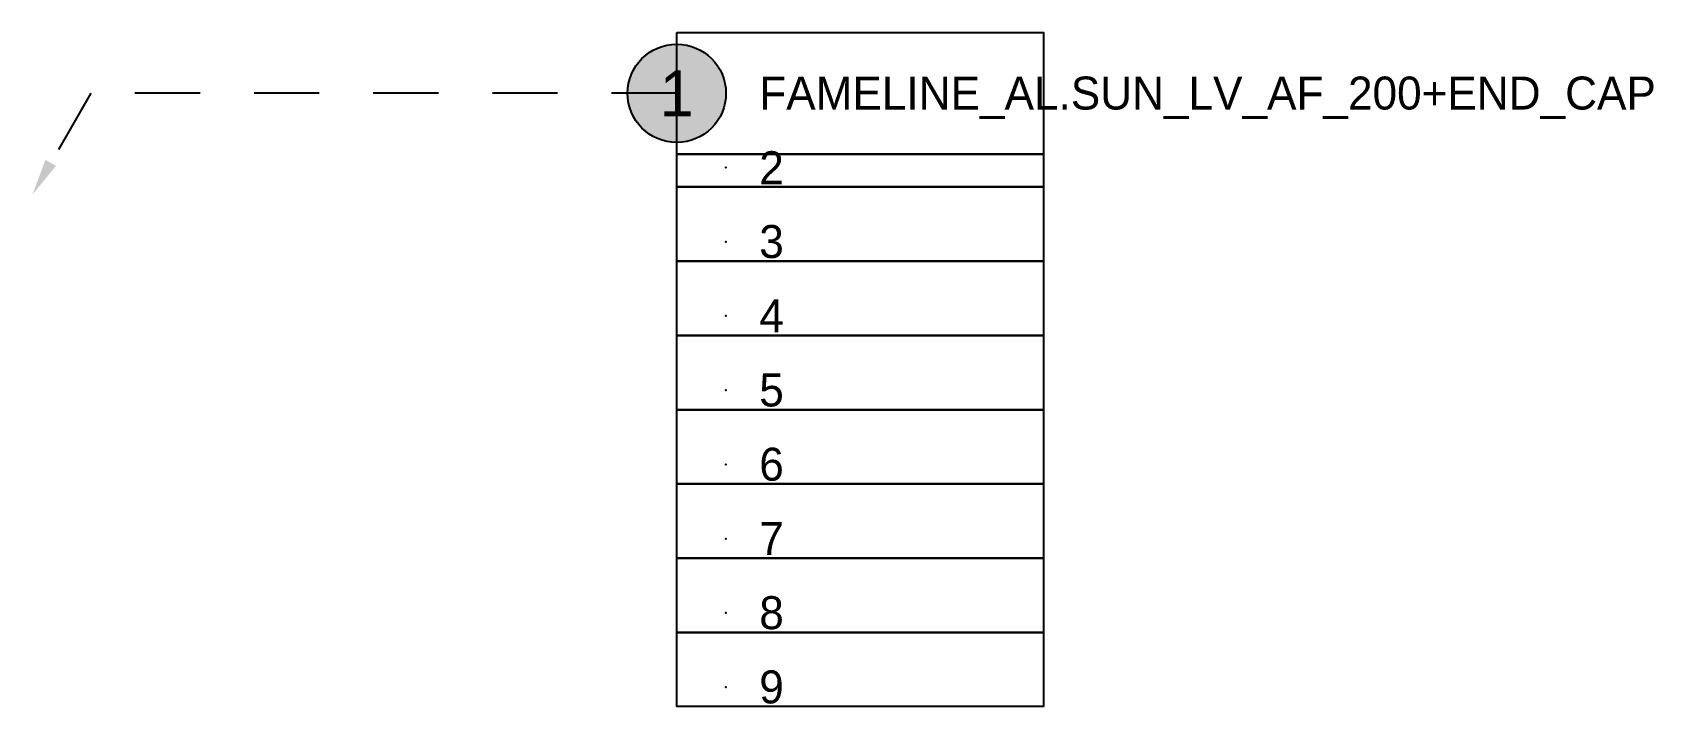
# Model space of a CAD drawing. Header units: millimetres. Extents: x -244126 to 368105, y -173968 to 259060.
# Drawn here: x 493 to 1377, y 47262 to 47630 of the extents above; entities that cross this region are included whole.
import ezdxf
from ezdxf.enums import TextEntityAlignment as Align

# ---------------------------------------------------------------- set-up
doc = ezdxf.new("R2010")
doc.units = ezdxf.units.MM
doc.header["$MEASUREMENT"] = 0
doc.linetypes.add('HIDDEN', pattern=[9.525, 6.35, -3.175])
doc.linetypes.add('TA_HL_001.00', pattern=[6.5, 3.55, -2.95])
doc.layers.add('000 - SYMBOL CON', color=1, linetype='Continuous')
doc.layers.add('000 - T E X T', color=4, linetype='Continuous')
doc.styles.add('BROWALLIA', font='BrowalliaUPC.ttf')
doc.styles.add('TA', font='Cordia New.ttf', dxfattribs={"height": 4.5})

# ---------------------------------------------------------------- blocks, each defined once
blk = doc.blocks.new('000 - ARROW FOR SYMBOL')
at = {"layer": '000 - SYMBOL CON', "color": 0, "linetype": 'HIDDEN'}
blk.add_solid([(1.289, 1.565), (0, 0), (0.711, 1.899)], dxfattribs=at)
blk = doc.blocks.new('*U4214')
h = blk.add_hatch(color=250)
h.dxf.hatch_style = 1
edge = h.paths.add_edge_path()
edge.add_arc((0, 0), 2.683, 0, 360)
h = blk.add_hatch(color=250)
h.dxf.hatch_style = 1
edge = h.paths.add_edge_path()
edge.add_arc((0, 0), 2.683, 0, 360)
for p in [(0, 0), (2.683, -4.053), (2.683, -8.105), (2.683, -12.158), (2.683, -16.211), (2.683, -20.264), (2.683, -24.316), (2.683, -28.369), (2.683, -32.422)]:
    blk.add_point(p)
at = {"layer": '000 - SYMBOL CON', "color": 0, "linetype": 'ByBlock'}
for points in [[(0, 0), (-31.946, 0), (-35.139, -5.53)], [(-31.946, 0), (-31.946, 0), (-35.139, -5.53)]]:
    blk.add_lwpolyline(points, dxfattribs=at)
at = {"layer": '000 - SYMBOL CON', "color": 2}
blk.add_circle((0, 0), 2.683, dxfattribs=at)
at = {"layer": 'Defpoints', "color": 250}
blk.add_line((0, -2.683), (0, 2.683), dxfattribs=at)
for points in [[(0, 3.326), (20, 3.326), (20, -3.326), (0, -3.326)], [(0, -3.326), (20, -3.326), (20, -5.115), (0, -5.115)], [(0, -5.115), (20, -5.115), (20, -9.168), (0, -9.168)], [(0, -9.168), (20, -9.168), (20, -13.22), (0, -13.22)], [(0, -13.22), (20, -13.22), (20, -17.273), (0, -17.273)], [(0, -17.273), (20, -17.273), (20, -21.326), (0, -21.326)], [(0, -21.326), (20, -21.326), (20, -25.379), (0, -25.379)], [(0, -25.379), (20, -25.379), (20, -29.431), (0, -29.431)], [(0, -29.431), (20, -29.431), (20, -33.484), (0, -33.484)]]:
    blk.add_lwpolyline(points, close=True, dxfattribs=at)
at = {"layer": '000 - SYMBOL CON', "color": 0}
blk.add_blockref('000 - ARROW FOR SYMBOL', (-35.139, -5.53), dxfattribs=at)
blk.add_blockref('000 - ARROW FOR SYMBOL', (-35.139, -5.53), dxfattribs=at)
at = {"layer": '000 - T E X T', "style": 'BROWALLIA'}
blk.add_attdef('NO.CODE', text='', height=2.5, dxfattribs=at).set_placement((0, 0), align=Align.MIDDLE_CENTER)
at = {"layer": '000 - T E X T', "style": 'TA'}
for tag, p in [('NAME1', (4.5, -0.887)), ('NAME2', (4.5, -4.963)), ('NAME3', (4.5, -8.992)), ('NAME4', (4.5, -13.045)), ('NAME5', (4.5, -17.097)), ('NAME6', (4.5, -21.15)), ('NAME7', (4.5, -25.203)), ('NAME8', (4.5, -29.256)), ('NAME9', (4.5, -33.308))]:
    blk.add_attdef(tag, p, '', height=1.8, dxfattribs=at)

msp = doc.modelspace()

# ---------------------------------------------------------------- block references
at = {"layer": '000 - T E X T', "color": 2, "linetype": 'TA_HL_001.00', "ltscale": 2.5, "xscale": 10, "yscale": 10, "zscale": 10}
msp.add_blockref('*U4214', (844.53149, 47597.02052), dxfattribs=at).add_auto_attribs({'NAME1': 'FAMELINE_AL.SUN_LV_AF_200+END_CAP', 'NAME2': '2', 'NAME3': '3', 'NAME4': '4', 'NAME5': '5', 'NAME6': '6', 'NAME7': '7', 'NAME8': '8', 'NAME9': '9', 'NO.CODE': '1'})

doc.saveas('drawing.dxf')
